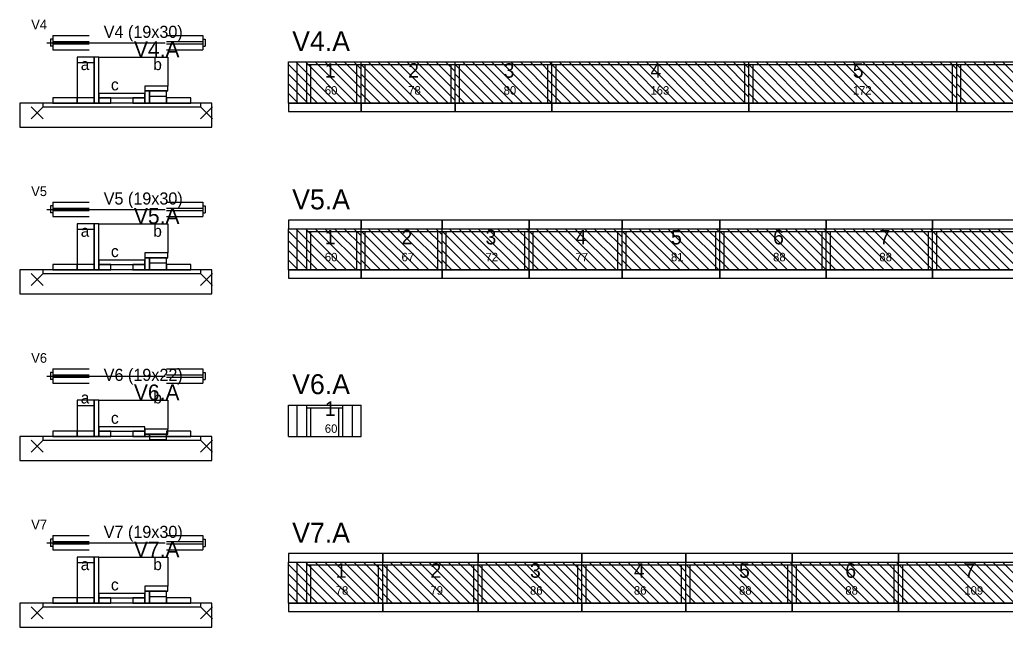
# Model space of a CAD drawing. Header units: metres. Extents: x -10 to 74425, y -2037 to 26.
# Drawn here: x 43336 to 44152, y -1456 to -953 of the extents above; entities that cross this region are included whole.
import ezdxf

# ---------------------------------------------------------------- set-up
doc = ezdxf.new("R2010")
doc.units = ezdxf.units.M
doc.layers.add('LABELS', color=3, linetype='Continuous')
doc.layers.add('VIGAS', color=7, linetype='Continuous')

msp = doc.modelspace()

# ---------------------------------------------------------------- linework, layer by layer
at = {"layer": 'VIGAS'}
for p, q in [((43361.2, -969), (43361.2, -975)), ((43363.2, -969), (43361.2, -969)), ((43363.2, -966), (43393.2, -966)), ((43363.2, -966), (43363.2, -978)), ((43363.2, -971), (43393.2, -971)), ((43457.2, -966), (43487.2, -966)), ((43457.2, -971), (43487.2, -971)), ((43487.2, -966), (43487.2, -978)), ((43487.2, -969), (43489.2, -969)), ((43489.2, -969), (43489.2, -975)), ((43358.2, -972), (43456.2, -972)), ((43363.2, -975), (43361.2, -975)), ((43363.2, -973), (43393.2, -973)), ((43363.2, -978), (43393.2, -978)), ((43457.2, -973), (43487.2, -973)), ((43457.2, -978), (43487.2, -978)), ((43487.2, -975), (43489.2, -975)), ((43558.2, -988), (43618.2, -988)), ((43558.2, -1022), (43558.2, -988)), ((43590.2, -1022), (43558.2, -990)), ((43598.2, -1022), (43564.2, -988)), ((43565.2, -1022), (43565.2, -988)), ((43606.2, -1022), (43572.2, -988)), ((43573.2, -1022), (43573.2, -988)), ((43573.2, -990.2), (43618.2, -990.2)), ((43576.7, -1022), (43576.7, -990.2)), ((43614.2, -1022), (43580.2, -988)), ((43618.2, -1018), (43588.2, -988)), ((43618.2, -1010), (43596.2, -988)), ((43618.2, -1002), (43604.2, -988)), ((43618.2, -994), (43612.2, -988)), ((43614.7, -1022), (43614.7, -990.2)), ((43618.2, -1022), (43618.2, -988)), ((43618.2, -1022), (43618.2, -988)), ((43618.2, -988), (43696.2, -988)), ((43618.2, -1022), (43618.2, -988)), ((43618.2, -1022), (43618.2, -988)), ((43618.2, -1022), (43618.2, -988)), ((43650.2, -1022), (43618.2, -990)), ((43618.2, -990.2), (43696.2, -990.2)), ((43621.7, -1022), (43621.7, -990.2)), ((43658.2, -1022), (43624.2, -988)), ((43666.2, -1022), (43632.2, -988)), ((43674.2, -1022), (43640.2, -988)), ((43682.2, -1022), (43648.2, -988)), ((43690.2, -1022), (43656.2, -988)), ((43696.2, -1020), (43664.2, -988)), ((43696.2, -1012), (43672.2, -988)), ((43696.2, -1004), (43680.2, -988)), ((43696.2, -996), (43688.2, -988)), ((43692.7, -1022), (43692.7, -990.2)), ((43696.2, -1022), (43696.2, -988)), ((43696.2, -1022), (43696.2, -988)), ((43696.2, -988), (43776.2, -988)), ((43696.2, -1022), (43696.2, -988)), ((43696.2, -1022), (43696.2, -988)), ((43696.2, -1022), (43696.2, -988)), ((43696.2, -988), (43696.2, -988)), ((43728.2, -1022), (43696.2, -990)), ((43696.2, -990.2), (43776.2, -990.2)), ((43699.7, -1022), (43699.7, -990.2)), ((43736.2, -1022), (43702.2, -988)), ((43744.2, -1022), (43710.2, -988)), ((43752.2, -1022), (43718.2, -988)), ((43760.2, -1022), (43726.2, -988)), ((43768.2, -1022), (43734.2, -988)), ((43776.2, -1022), (43742.2, -988)), ((43776.2, -1014), (43750.2, -988)), ((43776.2, -1006), (43758.2, -988)), ((43776.2, -998), (43766.2, -988)), ((43772.7, -1022), (43772.7, -990.2)), ((43776.2, -990), (43774.2, -988)), ((43776.2, -1022), (43776.2, -988)), ((43776.2, -1022), (43776.2, -988)), ((43776.2, -988), (43939.2, -988)), ((43776.2, -1022), (43776.2, -988)), ((43776.2, -1022), (43776.2, -988)), ((43776.2, -1022), (43776.2, -988)), ((43808.2, -1022), (43776.2, -990)), ((43776.2, -990.2), (43939.2, -990.2)), ((43779.7, -1022), (43779.7, -990.2)), ((43816.2, -1022), (43782.2, -988)), ((43824.2, -1022), (43790.2, -988)), ((43832.2, -1022), (43798.2, -988)), ((43840.2, -1022), (43806.2, -988)), ((43848.2, -1022), (43814.2, -988)), ((43856.2, -1022), (43822.2, -988)), ((43864.2, -1022), (43830.2, -988)), ((43872.2, -1022), (43838.2, -988)), ((43880.2, -1022), (43846.2, -988)), ((43888.2, -1022), (43854.2, -988)), ((43896.2, -1022), (43862.2, -988)), ((43904.2, -1022), (43870.2, -988)), ((43912.2, -1022), (43878.2, -988)), ((43920.2, -1022), (43886.2, -988)), ((43928.2, -1022), (43894.2, -988)), ((43936.2, -1022), (43902.2, -988)), ((43939.2, -1017), (43910.2, -988)), ((43939.2, -1009), (43918.2, -988)), ((43939.2, -1001), (43926.2, -988)), ((43939.2, -993), (43934.2, -988)), ((43935.7, -1022), (43935.7, -990.2)), ((43939.2, -1022), (43939.2, -988)), ((43939.2, -1022), (43939.2, -988)), ((43939.2, -988), (44111.2, -988)), ((43939.2, -1022), (43939.2, -988)), ((43939.2, -1022), (43939.2, -988)), ((43939.2, -1022), (43939.2, -988)), ((43971.2, -1022), (43939.2, -990)), ((43939.2, -990.2), (44111.2, -990.2)), ((43942.7, -1022), (43942.7, -990.2)), ((43979.2, -1022), (43945.2, -988)), ((43987.2, -1022), (43953.2, -988)), ((43995.2, -1022), (43961.2, -988)), ((44003.2, -1022), (43969.2, -988)), ((44011.2, -1022), (43977.2, -988)), ((44019.2, -1022), (43985.2, -988)), ((44027.2, -1022), (43993.2, -988)), ((44035.2, -1022), (44001.2, -988)), ((44043.2, -1022), (44009.2, -988)), ((44051.2, -1022), (44017.2, -988)), ((44059.2, -1022), (44025.2, -988)), ((44067.2, -1022), (44033.2, -988)), ((44075.2, -1022), (44041.2, -988)), ((44083.2, -1022), (44049.2, -988)), ((44091.2, -1022), (44057.2, -988)), ((44099.2, -1022), (44065.2, -988)), ((44107.2, -1022), (44073.2, -988)), ((44111.2, -1018), (44081.2, -988)), ((44111.2, -1010), (44089.2, -988)), ((44111.2, -1002), (44097.2, -988)), ((44111.2, -994), (44105.2, -988)), ((44107.7, -1022), (44107.7, -990.2)), ((44111.2, -1022), (44111.2, -988)), ((44111.2, -1022), (44111.2, -988)), ((44111.2, -988), (44287.2, -988)), ((44111.2, -1022), (44111.2, -988)), ((44111.2, -1022), (44111.2, -988)), ((44111.2, -1022), (44111.2, -988)), ((44143.2, -1022), (44111.2, -990)), ((44111.2, -990.2), (44287.2, -990.2)), ((44114.7, -1022), (44114.7, -990.2)), ((44151.2, -1022), (44117.2, -988)), ((44159.2, -1022), (44125.2, -988)), ((44167.2, -1022), (44133.2, -988)), ((44175.2, -1022), (44141.2, -988)), ((44183.2, -1022), (44149.2, -988)), ((43582.2, -1022), (43558.2, -998)), ((43642.2, -1022), (43618.2, -998)), ((43720.2, -1022), (43696.2, -998)), ((43800.2, -1022), (43776.2, -998)), ((43963.2, -1022), (43939.2, -998)), ((44135.2, -1022), (44111.2, -998)), ((43574.2, -1022), (43558.2, -1006)), ((43634.2, -1022), (43618.2, -1006)), ((43712.2, -1022), (43696.2, -1006)), ((43792.2, -1022), (43776.2, -1006)), ((43955.2, -1022), (43939.2, -1006)), ((44127.2, -1022), (44111.2, -1006)), ((43566.2, -1022), (43558.2, -1014)), ((43626.2, -1022), (43618.2, -1014)), ((43704.2, -1022), (43696.2, -1014)), ((43784.2, -1022), (43776.2, -1014)), ((43947.2, -1022), (43939.2, -1014)), ((44119.2, -1022), (44111.2, -1014)), ((43345.2, -1035), (43355.2, -1025)), ((43345.2, -1025), (43355.2, -1035)), ((43485.2, -1035), (43495.2, -1025)), ((43485.2, -1025), (43495.2, -1035)), ((43558.2, -1022), (43618.2, -1022)), ((43558.2, -1022), (43558.2, -1022)), ((43573.2, -1022), (43576.7, -1022)), ((43614.7, -1022), (43618.2, -1022)), ((43618.2, -1022), (43696.2, -1022)), ((43618.2, -1022), (43621.7, -1022)), ((43618.2, -1022), (43618.2, -1022)), ((43692.7, -1022), (43696.2, -1022)), ((43696.2, -1022), (43776.2, -1022)), ((43696.2, -1022), (43699.7, -1022)), ((43696.2, -1022), (43696.2, -1022)), ((43772.7, -1022), (43776.2, -1022)), ((43776.2, -1022), (43939.2, -1022)), ((43776.2, -1022), (43779.7, -1022)), ((43776.2, -1022), (43776.2, -1022)), ((43935.7, -1022), (43939.2, -1022)), ((43939.2, -1022), (44111.2, -1022)), ((43939.2, -1022), (43942.7, -1022)), ((43939.2, -1022), (43939.2, -1022)), ((44107.7, -1022), (44111.2, -1022)), ((44111.2, -1022), (44287.2, -1022)), ((44111.2, -1022), (44114.7, -1022)), ((44111.2, -1022), (44111.2, -1022)), ((43358.2, -1110), (43456.2, -1110)), ((43361.2, -1107), (43361.2, -1113)), ((43363.2, -1107), (43361.2, -1107)), ((43363.2, -1104), (43393.2, -1104)), ((43363.2, -1104), (43363.2, -1116)), ((43363.2, -1109), (43393.2, -1109)), ((43457.2, -1104), (43487.2, -1104)), ((43457.2, -1109), (43487.2, -1109)), ((43487.2, -1104), (43487.2, -1116)), ((43487.2, -1107), (43489.2, -1107)), ((43489.2, -1107), (43489.2, -1113)), ((43363.2, -1113), (43361.2, -1113)), ((43363.2, -1111), (43393.2, -1111)), ((43363.2, -1116), (43393.2, -1116)), ((43457.2, -1111), (43487.2, -1111)), ((43457.2, -1116), (43487.2, -1116)), ((43487.2, -1113), (43489.2, -1113)), ((43558.2, -1126), (43618.2, -1126)), ((43558.2, -1160), (43558.2, -1126)), ((43598.2, -1160), (43564.2, -1126)), ((43565.2, -1160), (43565.2, -1126)), ((43606.2, -1160), (43572.2, -1126)), ((43573.2, -1160), (43573.2, -1126)), ((43614.2, -1160), (43580.2, -1126)), ((43618.2, -1156), (43588.2, -1126)), ((43618.2, -1148), (43596.2, -1126)), ((43618.2, -1140), (43604.2, -1126)), ((43618.2, -1132), (43612.2, -1126)), ((43618.2, -1160), (43618.2, -1126)), ((43618.2, -1160), (43618.2, -1126)), ((43618.2, -1126), (43685.2, -1126)), ((43618.2, -1160), (43618.2, -1126)), ((43618.2, -1160), (43618.2, -1126)), ((43618.2, -1160), (43618.2, -1126)), ((43658.2, -1160), (43624.2, -1126)), ((43666.2, -1160), (43632.2, -1126)), ((43674.2, -1160), (43640.2, -1126)), ((43682.2, -1160), (43648.2, -1126)), ((43685.2, -1155), (43656.2, -1126)), ((43685.2, -1147), (43664.2, -1126)), ((43685.2, -1139), (43672.2, -1126)), ((43685.2, -1131), (43680.2, -1126)), ((43685.2, -1160), (43685.2, -1126)), ((43685.2, -1160), (43685.2, -1126)), ((43685.2, -1126), (43757.2, -1126)), ((43685.2, -1160), (43685.2, -1126)), ((43685.2, -1160), (43685.2, -1126)), ((43685.2, -1160), (43685.2, -1126)), ((43725.2, -1160), (43691.2, -1126)), ((43733.2, -1160), (43699.2, -1126)), ((43741.2, -1160), (43707.2, -1126)), ((43749.2, -1160), (43715.2, -1126)), ((43757.2, -1160), (43723.2, -1126)), ((43757.2, -1152), (43731.2, -1126)), ((43757.2, -1144), (43739.2, -1126)), ((43757.2, -1136), (43747.2, -1126)), ((43757.2, -1128), (43755.2, -1126)), ((43757.2, -1160), (43757.2, -1126)), ((43757.2, -1160), (43757.2, -1126)), ((43757.2, -1126), (43834.2, -1126)), ((43757.2, -1160), (43757.2, -1126)), ((43757.2, -1160), (43757.2, -1126)), ((43757.2, -1160), (43757.2, -1126)), ((43797.2, -1160), (43763.2, -1126)), ((43805.2, -1160), (43771.2, -1126)), ((43813.2, -1160), (43779.2, -1126)), ((43821.2, -1160), (43787.2, -1126)), ((43829.2, -1160), (43795.2, -1126)), ((43834.2, -1157), (43803.2, -1126)), ((43834.2, -1149), (43811.2, -1126)), ((43834.2, -1141), (43819.2, -1126)), ((43834.2, -1133), (43827.2, -1126)), ((43834.2, -1160), (43834.2, -1126)), ((43834.2, -1160), (43834.2, -1126)), ((43834.2, -1126), (43915.2, -1126)), ((43834.2, -1160), (43834.2, -1126)), ((43834.2, -1160), (43834.2, -1126)), ((43834.2, -1160), (43834.2, -1126)), ((43874.2, -1160), (43840.2, -1126)), ((43882.2, -1160), (43848.2, -1126)), ((43890.2, -1160), (43856.2, -1126)), ((43898.2, -1160), (43864.2, -1126)), ((43906.2, -1160), (43872.2, -1126)), ((43914.2, -1160), (43880.2, -1126)), ((43915.2, -1153), (43888.2, -1126)), ((43915.2, -1145), (43896.2, -1126)), ((43915.2, -1137), (43904.2, -1126)), ((43915.2, -1129), (43912.2, -1126)), ((43915.2, -1160), (43915.2, -1126)), ((43915.2, -1160), (43915.2, -1126)), ((43915.2, -1126), (44003.2, -1126)), ((43915.2, -1160), (43915.2, -1126)), ((43915.2, -1160), (43915.2, -1126)), ((43915.2, -1160), (43915.2, -1126)), ((43955.2, -1160), (43921.2, -1126)), ((43963.2, -1160), (43929.2, -1126)), ((43971.2, -1160), (43937.2, -1126)), ((43979.2, -1160), (43945.2, -1126)), ((43987.2, -1160), (43953.2, -1126)), ((43995.2, -1160), (43961.2, -1126)), ((44003.2, -1160), (43969.2, -1126)), ((44003.2, -1152), (43977.2, -1126)), ((44003.2, -1144), (43985.2, -1126)), ((44003.2, -1136), (43993.2, -1126)), ((44003.2, -1128), (44001.2, -1126)), ((44003.2, -1160), (44003.2, -1126)), ((44003.2, -1160), (44003.2, -1126)), ((44003.2, -1126), (44091.2, -1126)), ((44003.2, -1160), (44003.2, -1126)), ((44003.2, -1160), (44003.2, -1126)), ((44003.2, -1160), (44003.2, -1126)), ((44043.2, -1160), (44009.2, -1126)), ((44051.2, -1160), (44017.2, -1126)), ((44059.2, -1160), (44025.2, -1126)), ((44067.2, -1160), (44033.2, -1126)), ((44075.2, -1160), (44041.2, -1126)), ((44083.2, -1160), (44049.2, -1126)), ((44091.2, -1160), (44057.2, -1126)), ((44091.2, -1152), (44065.2, -1126)), ((44091.2, -1144), (44073.2, -1126)), ((44091.2, -1136), (44081.2, -1126)), ((44091.2, -1128), (44089.2, -1126)), ((44091.2, -1160), (44091.2, -1126)), ((44091.2, -1160), (44091.2, -1126)), ((44091.2, -1126), (44351.2, -1126)), ((44091.2, -1160), (44091.2, -1126)), ((44091.2, -1160), (44091.2, -1126)), ((44091.2, -1160), (44091.2, -1126)), ((44131.2, -1160), (44097.2, -1126)), ((44139.2, -1160), (44105.2, -1126)), ((44147.2, -1160), (44113.2, -1126)), ((44155.2, -1160), (44121.2, -1126)), ((44163.2, -1160), (44129.2, -1126)), ((44171.2, -1160), (44137.2, -1126)), ((44179.2, -1160), (44145.2, -1126)), ((43590.2, -1160), (43558.2, -1128)), ((43573.2, -1128.2), (43618.2, -1128.2)), ((43576.7, -1160), (43576.7, -1128.2)), ((43614.7, -1160), (43614.7, -1128.2)), ((43650.2, -1160), (43618.2, -1128)), ((43618.2, -1128.2), (43685.2, -1128.2)), ((43621.7, -1160), (43621.7, -1128.2)), ((43681.7, -1160), (43681.7, -1128.2)), ((43717.2, -1160), (43685.2, -1128)), ((43685.2, -1128.2), (43757.2, -1128.2)), ((43688.7, -1160), (43688.7, -1128.2)), ((43753.7, -1160), (43753.7, -1128.2)), ((43789.2, -1160), (43757.2, -1128)), ((43757.2, -1128.2), (43834.2, -1128.2)), ((43760.7, -1160), (43760.7, -1128.2)), ((43830.7, -1160), (43830.7, -1128.2)), ((43866.2, -1160), (43834.2, -1128)), ((43834.2, -1128.2), (43915.2, -1128.2)), ((43837.7, -1160), (43837.7, -1128.2)), ((43911.7, -1160), (43911.7, -1128.2)), ((43947.2, -1160), (43915.2, -1128)), ((43915.2, -1128.2), (44003.2, -1128.2)), ((43918.7, -1160), (43918.7, -1128.2)), ((43999.7, -1160), (43999.7, -1128.2)), ((44035.2, -1160), (44003.2, -1128)), ((44003.2, -1128.2), (44091.2, -1128.2)), ((44006.7, -1160), (44006.7, -1128.2)), ((44087.7, -1160), (44087.7, -1128.2)), ((44123.2, -1160), (44091.2, -1128)), ((44091.2, -1128.2), (44336.2, -1128.2)), ((44094.7, -1160), (44094.7, -1128.2)), ((43582.2, -1160), (43558.2, -1136)), ((43642.2, -1160), (43618.2, -1136)), ((43709.2, -1160), (43685.2, -1136)), ((43781.2, -1160), (43757.2, -1136)), ((43858.2, -1160), (43834.2, -1136)), ((43939.2, -1160), (43915.2, -1136)), ((44027.2, -1160), (44003.2, -1136)), ((44115.2, -1160), (44091.2, -1136)), ((43574.2, -1160), (43558.2, -1144)), ((43634.2, -1160), (43618.2, -1144)), ((43701.2, -1160), (43685.2, -1144)), ((43773.2, -1160), (43757.2, -1144)), ((43850.2, -1160), (43834.2, -1144)), ((43931.2, -1160), (43915.2, -1144)), ((44019.2, -1160), (44003.2, -1144)), ((44107.2, -1160), (44091.2, -1144)), ((43566.2, -1160), (43558.2, -1152)), ((43626.2, -1160), (43618.2, -1152)), ((43693.2, -1160), (43685.2, -1152)), ((43765.2, -1160), (43757.2, -1152)), ((43842.2, -1160), (43834.2, -1152)), ((43923.2, -1160), (43915.2, -1152)), ((44011.2, -1160), (44003.2, -1152)), ((44099.2, -1160), (44091.2, -1152)), ((43345.2, -1173), (43355.2, -1163)), ((43345.2, -1163), (43355.2, -1173)), ((43485.2, -1173), (43495.2, -1163)), ((43485.2, -1163), (43495.2, -1173)), ((43558.2, -1160), (43618.2, -1160)), ((43558.2, -1160), (43558.2, -1160)), ((43573.2, -1160), (43576.7, -1160)), ((43614.7, -1160), (43618.2, -1160)), ((43618.2, -1160), (43685.2, -1160)), ((43618.2, -1160), (43621.7, -1160)), ((43618.2, -1160), (43618.2, -1160)), ((43681.7, -1160), (43685.2, -1160)), ((43685.2, -1160), (43757.2, -1160)), ((43685.2, -1160), (43688.7, -1160)), ((43685.2, -1160), (43685.2, -1160)), ((43753.7, -1160), (43757.2, -1160)), ((43757.2, -1160), (43834.2, -1160)), ((43757.2, -1160), (43760.7, -1160)), ((43757.2, -1160), (43757.2, -1160)), ((43830.7, -1160), (43834.2, -1160)), ((43834.2, -1160), (43915.2, -1160)), ((43834.2, -1160), (43837.7, -1160)), ((43834.2, -1160), (43834.2, -1160)), ((43911.7, -1160), (43915.2, -1160)), ((43915.2, -1160), (44003.2, -1160)), ((43915.2, -1160), (43918.7, -1160)), ((43915.2, -1160), (43915.2, -1160)), ((43999.7, -1160), (44003.2, -1160)), ((44003.2, -1160), (44091.2, -1160)), ((44003.2, -1160), (44006.7, -1160)), ((44003.2, -1160), (44003.2, -1160)), ((44087.7, -1160), (44091.2, -1160)), ((44091.2, -1160), (44351.2, -1160)), ((44091.2, -1160), (44094.7, -1160)), ((44091.2, -1160), (44091.2, -1160)), ((43358.2, -1248), (43456.2, -1248)), ((43361.2, -1245), (43361.2, -1251)), ((43363.2, -1245), (43361.2, -1245)), ((43363.2, -1242), (43393.2, -1242)), ((43363.2, -1242), (43363.2, -1254)), ((43363.2, -1247), (43393.2, -1247)), ((43363.2, -1249), (43393.2, -1249)), ((43457.2, -1242), (43487.2, -1242)), ((43457.2, -1247), (43487.2, -1247)), ((43457.2, -1249), (43487.2, -1249)), ((43487.2, -1242), (43487.2, -1254)), ((43487.2, -1245), (43489.2, -1245)), ((43489.2, -1245), (43489.2, -1251)), ((43363.2, -1251), (43361.2, -1251)), ((43363.2, -1254), (43393.2, -1254)), ((43457.2, -1254), (43487.2, -1254)), ((43487.2, -1251), (43489.2, -1251)), ((43558.2, -1272), (43618.2, -1272)), ((43558.2, -1298), (43558.2, -1272)), ((43565.2, -1298), (43565.2, -1272)), ((43573.2, -1298), (43573.2, -1272)), ((43603.2, -1298), (43603.2, -1272)), ((43611.2, -1298), (43611.2, -1272)), ((43618.2, -1298), (43618.2, -1272)), ((43573.2, -1274.2), (43603.2, -1274.2)), ((43576.7, -1298), (43576.7, -1274.2)), ((43599.7, -1298), (43599.7, -1274.2)), ((43558.2, -1298), (43618.2, -1298)), ((43573.2, -1298), (43576.7, -1298)), ((43599.7, -1298), (43603.2, -1298)), ((43345.2, -1311), (43355.2, -1301)), ((43345.2, -1301), (43355.2, -1311)), ((43485.2, -1311), (43495.2, -1301)), ((43485.2, -1301), (43495.2, -1311)), ((43358.2, -1386), (43456.2, -1386)), ((43361.2, -1383), (43361.2, -1389)), ((43363.2, -1383), (43361.2, -1383)), ((43363.2, -1380), (43393.2, -1380)), ((43363.2, -1380), (43363.2, -1392)), ((43363.2, -1385), (43393.2, -1385)), ((43363.2, -1387), (43393.2, -1387)), ((43457.2, -1380), (43487.2, -1380)), ((43457.2, -1385), (43487.2, -1385)), ((43457.2, -1387), (43487.2, -1387)), ((43487.2, -1380), (43487.2, -1392)), ((43487.2, -1383), (43489.2, -1383)), ((43489.2, -1383), (43489.2, -1389)), ((43363.2, -1389), (43361.2, -1389)), ((43363.2, -1392), (43393.2, -1392)), ((43457.2, -1392), (43487.2, -1392)), ((43487.2, -1389), (43489.2, -1389)), ((43558.2, -1402), (43636.2, -1402)), ((43558.2, -1436), (43558.2, -1402)), ((43590.2, -1436), (43558.2, -1404)), ((43598.2, -1436), (43564.2, -1402)), ((43565.2, -1436), (43565.2, -1402)), ((43606.2, -1436), (43572.2, -1402)), ((43573.2, -1436), (43573.2, -1402)), ((43573.2, -1404.2), (43636.2, -1404.2)), ((43576.7, -1436), (43576.7, -1404.2)), ((43614.2, -1436), (43580.2, -1402)), ((43622.2, -1436), (43588.2, -1402)), ((43630.2, -1436), (43596.2, -1402)), ((43636.2, -1434), (43604.2, -1402)), ((43636.2, -1426), (43612.2, -1402)), ((43636.2, -1418), (43620.2, -1402)), ((43636.2, -1410), (43628.2, -1402)), ((43632.7, -1436), (43632.7, -1404.2)), ((43636.2, -1436), (43636.2, -1402)), ((43636.2, -1436), (43636.2, -1402)), ((43636.2, -1402), (43715, -1402)), ((43636.2, -1436), (43636.2, -1402)), ((43636.2, -1436), (43636.2, -1402)), ((43636.2, -1436), (43636.2, -1402)), ((43636.2, -1402), (43636.2, -1402)), ((43668.2, -1436), (43636.2, -1404)), ((43636.2, -1404.2), (43715, -1404.2)), ((43639.7, -1436), (43639.7, -1404.2)), ((43676.2, -1436), (43642.2, -1402)), ((43684.2, -1436), (43650.2, -1402)), ((43692.2, -1436), (43658.2, -1402)), ((43700.2, -1436), (43666.2, -1402)), ((43708.2, -1436), (43674.2, -1402)), ((43715, -1434.8), (43682.2, -1402)), ((43715, -1426.8), (43690.2, -1402)), ((43715, -1418.8), (43698.2, -1402)), ((43715, -1410.8), (43706.2, -1402)), ((43711.5, -1436), (43711.5, -1404.2)), ((43715, -1402.8), (43714.2, -1402)), ((43715, -1436), (43715, -1402)), ((43715, -1436), (43715, -1402)), ((43715, -1402), (43801, -1402)), ((43715, -1436), (43715, -1402)), ((43715, -1436), (43715, -1402)), ((43715, -1436), (43715, -1402)), ((43747, -1436), (43715, -1404)), ((43715, -1404.2), (43801, -1404.2)), ((43718.5, -1436), (43718.5, -1404.2)), ((43755, -1436), (43721, -1402)), ((43763, -1436), (43729, -1402)), ((43771, -1436), (43737, -1402)), ((43779, -1436), (43745, -1402)), ((43787, -1436), (43753, -1402)), ((43795, -1436), (43761, -1402)), ((43801, -1434), (43769, -1402)), ((43801, -1426), (43777, -1402)), ((43801, -1418), (43785, -1402)), ((43801, -1410), (43793, -1402)), ((43797.5, -1436), (43797.5, -1404.2)), ((43801, -1436), (43801, -1402)), ((43801, -1436), (43801, -1402)), ((43801, -1402), (43887, -1402)), ((43801, -1436), (43801, -1402)), ((43801, -1436), (43801, -1402)), ((43801, -1436), (43801, -1402)), ((43801, -1402), (43801, -1402)), ((43833, -1436), (43801, -1404)), ((43801, -1404.2), (43887, -1404.2)), ((43804.5, -1436), (43804.5, -1404.2)), ((43841, -1436), (43807, -1402)), ((43849, -1436), (43815, -1402)), ((43857, -1436), (43823, -1402)), ((43865, -1436), (43831, -1402)), ((43873, -1436), (43839, -1402)), ((43881, -1436), (43847, -1402)), ((43887, -1434), (43855, -1402)), ((43887, -1426), (43863, -1402)), ((43887, -1418), (43871, -1402)), ((43887, -1410), (43879, -1402)), ((43883.5, -1436), (43883.5, -1404.2)), ((43887, -1436), (43887, -1402)), ((43887, -1436), (43887, -1402)), ((43887, -1402), (43975, -1402)), ((43887, -1436), (43887, -1402)), ((43887, -1436), (43887, -1402)), ((43887, -1436), (43887, -1402)), ((43887, -1402), (43887, -1402)), ((43919, -1436), (43887, -1404)), ((43887, -1404.2), (43975, -1404.2)), ((43890.5, -1436), (43890.5, -1404.2)), ((43927, -1436), (43893, -1402)), ((43935, -1436), (43901, -1402)), ((43943, -1436), (43909, -1402)), ((43951, -1436), (43917, -1402)), ((43959, -1436), (43925, -1402)), ((43967, -1436), (43933, -1402)), ((43975, -1436), (43941, -1402)), ((43975, -1428), (43949, -1402)), ((43975, -1420), (43957, -1402)), ((43975, -1412), (43965, -1402)), ((43971.5, -1436), (43971.5, -1404.2)), ((43975, -1404), (43973, -1402)), ((43975, -1436), (43975, -1402)), ((43975, -1436), (43975, -1402)), ((43975, -1402), (44063, -1402)), ((43975, -1436), (43975, -1402)), ((43975, -1436), (43975, -1402)), ((43975, -1436), (43975, -1402)), ((44007, -1436), (43975, -1404)), ((43975, -1404.2), (44063, -1404.2)), ((43978.5, -1436), (43978.5, -1404.2)), ((44015, -1436), (43981, -1402)), ((44023, -1436), (43989, -1402)), ((44031, -1436), (43997, -1402)), ((44039, -1436), (44005, -1402)), ((44047, -1436), (44013, -1402)), ((44055, -1436), (44021, -1402)), ((44063, -1436), (44029, -1402)), ((44063, -1428), (44037, -1402)), ((44063, -1420), (44045, -1402)), ((44063, -1412), (44053, -1402)), ((44059.5, -1436), (44059.5, -1404.2)), ((44063, -1404), (44061, -1402)), ((44063, -1436), (44063, -1402)), ((44063, -1436), (44063, -1402)), ((44063, -1402), (44172, -1402)), ((44063, -1436), (44063, -1402)), ((44063, -1436), (44063, -1402)), ((44063, -1436), (44063, -1402)), ((44095, -1436), (44063, -1404)), ((44063, -1404.2), (44172, -1404.2)), ((44066.5, -1436), (44066.5, -1404.2)), ((44103, -1436), (44069, -1402)), ((44111, -1436), (44077, -1402)), ((44119, -1436), (44085, -1402)), ((44127, -1436), (44093, -1402)), ((44135, -1436), (44101, -1402)), ((44143, -1436), (44109, -1402)), ((44151, -1436), (44117, -1402)), ((44159, -1436), (44125, -1402)), ((44167, -1436), (44133, -1402)), ((44172, -1433), (44141, -1402)), ((44172, -1425), (44149, -1402)), ((43582.2, -1436), (43558.2, -1412)), ((43660.2, -1436), (43636.2, -1412)), ((43739, -1436), (43715, -1412)), ((43825, -1436), (43801, -1412)), ((43911, -1436), (43887, -1412)), ((43999, -1436), (43975, -1412)), ((44087, -1436), (44063, -1412)), ((43574.2, -1436), (43558.2, -1420)), ((43652.2, -1436), (43636.2, -1420)), ((43731, -1436), (43715, -1420)), ((43817, -1436), (43801, -1420)), ((43903, -1436), (43887, -1420)), ((43991, -1436), (43975, -1420)), ((44079, -1436), (44063, -1420)), ((43566.2, -1436), (43558.2, -1428)), ((43644.2, -1436), (43636.2, -1428)), ((43723, -1436), (43715, -1428)), ((43809, -1436), (43801, -1428)), ((43895, -1436), (43887, -1428)), ((43983, -1436), (43975, -1428)), ((44071, -1436), (44063, -1428)), ((43558.2, -1436), (43636.2, -1436)), ((43558.2, -1436), (43558.2, -1436)), ((43573.2, -1436), (43576.7, -1436)), ((43632.7, -1436), (43636.2, -1436)), ((43636.2, -1436), (43715, -1436)), ((43636.2, -1436), (43639.7, -1436)), ((43636.2, -1436), (43636.2, -1436)), ((43711.5, -1436), (43715, -1436)), ((43715, -1436), (43801, -1436)), ((43715, -1436), (43718.5, -1436)), ((43715, -1436), (43715, -1436)), ((43797.5, -1436), (43801, -1436)), ((43801, -1436), (43887, -1436)), ((43801, -1436), (43804.5, -1436)), ((43801, -1436), (43801, -1436)), ((43883.5, -1436), (43887, -1436)), ((43887, -1436), (43975, -1436)), ((43887, -1436), (43890.5, -1436)), ((43887, -1436), (43887, -1436)), ((43971.5, -1436), (43975, -1436)), ((43975, -1436), (44063, -1436)), ((43975, -1436), (43978.5, -1436)), ((43975, -1436), (43975, -1436)), ((44059.5, -1436), (44063, -1436)), ((44063, -1436), (44172, -1436)), ((44063, -1436), (44066.5, -1436)), ((44063, -1436), (44063, -1436)), ((43345.2, -1449), (43355.2, -1439)), ((43345.2, -1439), (43355.2, -1449)), ((43485.2, -1449), (43495.2, -1439)), ((43485.2, -1439), (43495.2, -1449))]:
    msp.add_line(p, q, dxfattribs=at)
for points in [[(43383.2, -1022), (43397.2, -1022), (43397.2, -984), (43383.2, -984)], [(43383.2, -988.4), (43397.2, -988.4), (43397.2, -984), (43383.2, -984)], [(43397.2, -1022), (43401.2, -1022), (43401.2, -984), (43397.2, -984)], [(43401.2, -1014), (43401.2, -984), (43458.2, -984), (43458.2, -1008), (43439.2, -1008), (43439.2, -1014)], [(43439.2, -1012), (43458.2, -1012), (43458.2, -1008), (43439.2, -1008)], [(43439.2, -1022), (43443.2, -1022), (43443.2, -1012), (43439.2, -1012)], [(43443.2, -1022), (43457.2, -1022), (43457.2, -1012), (43443.2, -1012)], [(43443.2, -1016.4), (43457.2, -1016.4), (43457.2, -1012), (43443.2, -1012)], [(43363.2, -1022), (43383.2, -1022), (43383.2, -1017.6), (43363.2, -1017.6)], [(43383.2, -1022), (43397.2, -1022), (43397.2, -1017.6), (43383.2, -1017.6)], [(43401.2, -1017.6), (43439.2, -1017.6), (43439.2, -1014), (43401.2, -1014)], [(43401.2, -1022), (43411.2, -1022), (43411.2, -1017.6), (43401.2, -1017.6)], [(43429.2, -1022), (43439.2, -1022), (43439.2, -1017.6), (43429.2, -1017.6)], [(43457.2, -1022), (43477.2, -1022), (43477.2, -1017.6), (43457.2, -1017.6)], [(43335.7, -1042), (43494.7, -1042), (43494.7, -1022), (43335.7, -1022)], [(43354.7, -1025.2), (43485.7, -1025.2), (43485.7, -1022), (43354.7, -1022)], [(43558.2, -1029), (43618.2, -1029), (43618.2, -1022), (43558.2, -1022)], [(43618.2, -1029), (43696.2, -1029), (43696.2, -1022), (43618.2, -1022)], [(43696.2, -1029), (43776.2, -1029), (43776.2, -1022), (43696.2, -1022)], [(43776.2, -1029), (43939.2, -1029), (43939.2, -1022), (43776.2, -1022)], [(43939.2, -1029), (44111.2, -1029), (44111.2, -1022), (43939.2, -1022)], [(44111.2, -1029), (44287.2, -1029), (44287.2, -1022), (44111.2, -1022)], [(43383.2, -1160), (43397.2, -1160), (43397.2, -1122), (43383.2, -1122)], [(43383.2, -1126.4), (43397.2, -1126.4), (43397.2, -1122), (43383.2, -1122)], [(43397.2, -1160), (43401.2, -1160), (43401.2, -1122), (43397.2, -1122)], [(43401.2, -1152), (43401.2, -1122), (43458.2, -1122), (43458.2, -1146), (43439.2, -1146), (43439.2, -1152)], [(43558.2, -1126), (43618.2, -1126), (43618.2, -1119), (43558.2, -1119)], [(43618.2, -1126), (43685.2, -1126), (43685.2, -1119), (43618.2, -1119)], [(43685.2, -1126), (43757.2, -1126), (43757.2, -1119), (43685.2, -1119)], [(43757.2, -1126), (43834.2, -1126), (43834.2, -1119), (43757.2, -1119)], [(43834.2, -1126), (43915.2, -1126), (43915.2, -1119), (43834.2, -1119)], [(43915.2, -1126), (44003.2, -1126), (44003.2, -1119), (43915.2, -1119)], [(44003.2, -1126), (44091.2, -1126), (44091.2, -1119), (44003.2, -1119)], [(44091.2, -1126), (44351.2, -1126), (44351.2, -1119), (44091.2, -1119)], [(43439.2, -1150), (43458.2, -1150), (43458.2, -1146), (43439.2, -1146)], [(43439.2, -1160), (43443.2, -1160), (43443.2, -1150), (43439.2, -1150)], [(43443.2, -1160), (43457.2, -1160), (43457.2, -1150), (43443.2, -1150)], [(43443.2, -1154.4), (43457.2, -1154.4), (43457.2, -1150), (43443.2, -1150)], [(43363.2, -1160), (43383.2, -1160), (43383.2, -1155.6), (43363.2, -1155.6)], [(43383.2, -1160), (43397.2, -1160), (43397.2, -1155.6), (43383.2, -1155.6)], [(43401.2, -1155.6), (43439.2, -1155.6), (43439.2, -1152), (43401.2, -1152)], [(43401.2, -1160), (43411.2, -1160), (43411.2, -1155.6), (43401.2, -1155.6)], [(43429.2, -1160), (43439.2, -1160), (43439.2, -1155.6), (43429.2, -1155.6)], [(43457.2, -1160), (43477.2, -1160), (43477.2, -1155.6), (43457.2, -1155.6)], [(43335.7, -1180), (43494.7, -1180), (43494.7, -1160), (43335.7, -1160)], [(43354.7, -1163.2), (43485.7, -1163.2), (43485.7, -1160), (43354.7, -1160)], [(43558.2, -1167), (43618.2, -1167), (43618.2, -1160), (43558.2, -1160)], [(43618.2, -1167), (43685.2, -1167), (43685.2, -1160), (43618.2, -1160)], [(43685.2, -1167), (43757.2, -1167), (43757.2, -1160), (43685.2, -1160)], [(43757.2, -1167), (43834.2, -1167), (43834.2, -1160), (43757.2, -1160)], [(43834.2, -1167), (43915.2, -1167), (43915.2, -1160), (43834.2, -1160)], [(43915.2, -1167), (44003.2, -1167), (44003.2, -1160), (43915.2, -1160)], [(44003.2, -1167), (44091.2, -1167), (44091.2, -1160), (44003.2, -1160)], [(44091.2, -1167), (44351.2, -1167), (44351.2, -1160), (44091.2, -1160)], [(43383.2, -1298), (43397.2, -1298), (43397.2, -1268), (43383.2, -1268)], [(43383.2, -1272.4), (43397.2, -1272.4), (43397.2, -1268), (43383.2, -1268)], [(43397.2, -1298), (43401.2, -1298), (43401.2, -1268), (43397.2, -1268)], [(43401.2, -1290), (43401.2, -1268), (43458.2, -1268), (43458.2, -1292), (43439.2, -1292), (43439.2, -1290)], [(43401.2, -1293.6), (43439.2, -1293.6), (43439.2, -1290), (43401.2, -1290)], [(43335.7, -1318), (43494.7, -1318), (43494.7, -1298), (43335.7, -1298)], [(43354.7, -1301.2), (43485.7, -1301.2), (43485.7, -1298), (43354.7, -1298)], [(43363.2, -1298), (43383.2, -1298), (43383.2, -1293.6), (43363.2, -1293.6)], [(43383.2, -1298), (43397.2, -1298), (43397.2, -1293.6), (43383.2, -1293.6)], [(43401.2, -1298), (43411.2, -1298), (43411.2, -1293.6), (43401.2, -1293.6)], [(43429.2, -1298), (43439.2, -1298), (43439.2, -1293.6), (43429.2, -1293.6)], [(43439.2, -1296), (43458.2, -1296), (43458.2, -1292), (43439.2, -1292)], [(43439.2, -1298), (43443.2, -1298), (43443.2, -1296), (43439.2, -1296)], [(43443.2, -1298), (43457.2, -1298), (43457.2, -1296), (43443.2, -1296)], [(43443.2, -1300.4), (43457.2, -1300.4), (43457.2, -1296), (43443.2, -1296)], [(43457.2, -1298), (43477.2, -1298), (43477.2, -1293.6), (43457.2, -1293.6)], [(43558.2, -1402), (43636.2, -1402), (43636.2, -1395), (43558.2, -1395)], [(43636.2, -1402), (43715, -1402), (43715, -1395), (43636.2, -1395)], [(43715, -1402), (43801, -1402), (43801, -1395), (43715, -1395)], [(43801, -1402), (43887, -1402), (43887, -1395), (43801, -1395)], [(43887, -1402), (43975, -1402), (43975, -1395), (43887, -1395)], [(43975, -1402), (44063, -1402), (44063, -1395), (43975, -1395)], [(44063, -1402), (44172, -1402), (44172, -1395), (44063, -1395)], [(43383.2, -1436), (43397.2, -1436), (43397.2, -1398), (43383.2, -1398)], [(43383.2, -1402.4), (43397.2, -1402.4), (43397.2, -1398), (43383.2, -1398)], [(43397.2, -1436), (43401.2, -1436), (43401.2, -1398), (43397.2, -1398)], [(43401.2, -1428), (43401.2, -1398), (43458.2, -1398), (43458.2, -1422), (43439.2, -1422), (43439.2, -1428)], [(43401.2, -1431.6), (43439.2, -1431.6), (43439.2, -1428), (43401.2, -1428)], [(43439.2, -1426), (43458.2, -1426), (43458.2, -1422), (43439.2, -1422)], [(43439.2, -1436), (43443.2, -1436), (43443.2, -1426), (43439.2, -1426)], [(43443.2, -1436), (43457.2, -1436), (43457.2, -1426), (43443.2, -1426)], [(43443.2, -1430.4), (43457.2, -1430.4), (43457.2, -1426), (43443.2, -1426)], [(43335.7, -1456), (43494.7, -1456), (43494.7, -1436), (43335.7, -1436)], [(43354.7, -1439.2), (43485.7, -1439.2), (43485.7, -1436), (43354.7, -1436)], [(43363.2, -1436), (43383.2, -1436), (43383.2, -1431.6), (43363.2, -1431.6)], [(43383.2, -1436), (43397.2, -1436), (43397.2, -1431.6), (43383.2, -1431.6)], [(43401.2, -1436), (43411.2, -1436), (43411.2, -1431.6), (43401.2, -1431.6)], [(43429.2, -1436), (43439.2, -1436), (43439.2, -1431.6), (43429.2, -1431.6)], [(43457.2, -1436), (43477.2, -1436), (43477.2, -1431.6), (43457.2, -1431.6)], [(43558.2, -1443), (43636.2, -1443), (43636.2, -1436), (43558.2, -1436)], [(43636.2, -1443), (43715, -1443), (43715, -1436), (43636.2, -1436)], [(43715, -1443), (43801, -1443), (43801, -1436), (43715, -1436)], [(43801, -1443), (43887, -1443), (43887, -1436), (43801, -1436)], [(43887, -1443), (43975, -1443), (43975, -1436), (43887, -1436)], [(43975, -1443), (44063, -1443), (44063, -1436), (43975, -1436)], [(44063, -1443), (44172, -1443), (44172, -1436), (44063, -1436)]]:
    msp.add_lwpolyline(points, close=True, dxfattribs=at)

# ---------------------------------------------------------------- texts
at = {"layer": 'LABELS'}
for s, p in [('V4', (43345.2, -961)), ('V5', (43345.2, -1099)), ('V6', (43345.2, -1237)), ('V7', (43345.2, -1375))]:
    msp.add_text(s, height=8, dxfattribs=at).set_placement(p)
at = {"layer": 'VIGAS'}
for s, height, p in [('V4 (19x30)', 10, (43405.2, -968)), ('V4.A', 16.5, (43561.2, -979)), ('V4.A', 13, (43430.2, -984)), ('a', 9.6, (43386.2, -994.7)), ('b', 9.6, (43446.2, -994.7)), ('1', 12, (43588.2, -1001)), ('2', 12, (43657.2, -1001)), ('3', 12, (43736.2, -1001)), ('4', 12, (43857.7, -1001)), ('5', 12, (44025.2, -1001)), ('c', 9.6, (43411.2, -1011.5)), ('60', 7, (43588.2, -1015)), ('78', 7, (43657.2, -1015)), ('80', 7, (43736.2, -1015)), ('163', 7, (43857.7, -1015)), ('172', 7, (44025.2, -1015)), ('V5.A', 16.5, (43561.2, -1110)), ('V5 (19x30)', 10, (43405.2, -1106)), ('V5.A', 13, (43430.2, -1122)), ('a', 9.6, (43386.2, -1132.7)), ('b', 9.6, (43446.2, -1132.7)), ('1', 12, (43588.2, -1139)), ('2', 12, (43651.7, -1139)), ('3', 12, (43721.2, -1139)), ('4', 12, (43795.7, -1139)), ('5', 12, (43874.7, -1139)), ('6', 12, (43959.2, -1139)), ('7', 12, (44047.2, -1139)), ('c', 9.6, (43411.2, -1149.5)), ('60', 7, (43588.2, -1153)), ('67', 7, (43651.7, -1153)), ('72', 7, (43721.2, -1153)), ('77', 7, (43795.7, -1153)), ('81', 7, (43874.7, -1153)), ('88', 7, (43959.2, -1153)), ('88', 7, (44047.2, -1153)), ('V6 (19x22)', 10, (43405.2, -1252)), ('V6.A', 16.5, (43561.2, -1263)), ('V6.A', 13, (43430.2, -1268)), ('a', 9.6, (43386.2, -1270.7)), ('b', 9.6, (43446.2, -1270.7)), ('1', 12, (43588.2, -1281)), ('c', 9.6, (43411.2, -1287.5)), ('60', 7, (43588.2, -1295)), ('V7 (19x30)', 10, (43405.2, -1382)), ('V7.A', 16.5, (43561.2, -1386)), ('V7.A', 13, (43430.2, -1398)), ('a', 9.6, (43386.2, -1408.7)), ('b', 9.6, (43446.2, -1408.7)), ('1', 12, (43597.2, -1415)), ('2', 12, (43675.6, -1415)), ('3', 12, (43758, -1415)), ('4', 12, (43844, -1415)), ('5', 12, (43931, -1415)), ('6', 12, (44019, -1415)), ('7', 12, (44117.5, -1415)), ('c', 9.6, (43411.2, -1425.5)), ('78', 7, (43597.2, -1429)), ('79', 7, (43675.6, -1429)), ('86', 7, (43758, -1429)), ('86', 7, (43844, -1429)), ('88', 7, (43931, -1429)), ('88', 7, (44019, -1429)), ('109', 7, (44117.5, -1429))]:
    msp.add_text(s, height=height, dxfattribs=at).set_placement(p)

doc.saveas('drawing.dxf')
